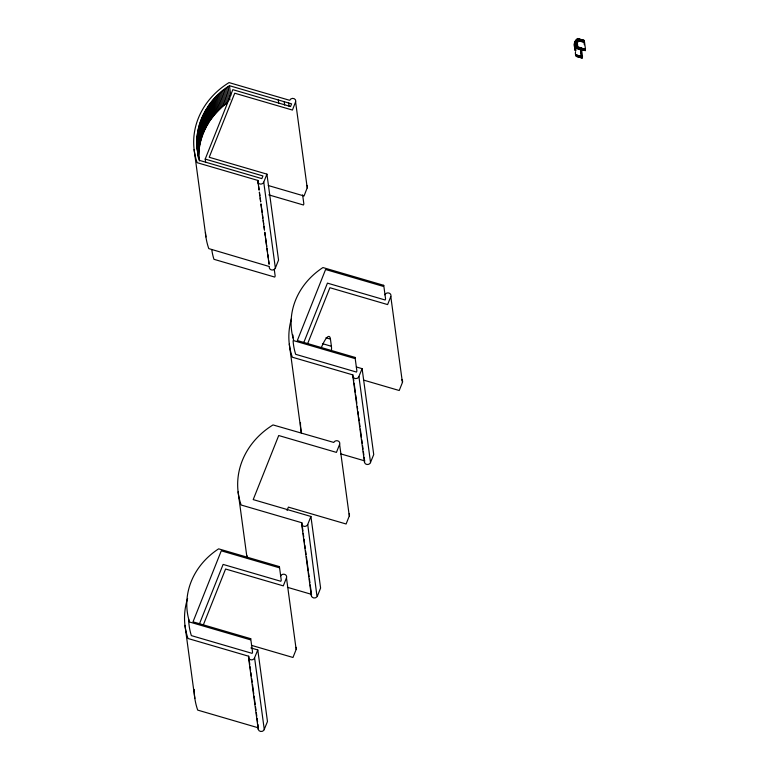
<?xml version="1.0" encoding="UTF-8"?>
<svg xmlns="http://www.w3.org/2000/svg" width="770" height="770" viewBox="0 0 770 770"><rect width="100%" height="100%" fill="white"/><g stroke="black" fill="none" stroke-linecap="round" stroke-linejoin="round"><path stroke-width="1.16" d="M574.632 46.864L574.613 46.681A11.223 9.971 -7.7 0 1 574.584 46.133L574.593 45.767A11.223 9.971 -7.7 0 1 574.641 45.228M205.205 159.082L262.917 175.945L261.848 178.611L199.719 160.458C190.142 132.421 204.83 100.668 229.47 85.701L291.599 103.863L290.54 106.53L232.829 89.666L205.205 159.082L205.648 162.383M198.766 157.715C198.15 136.02 210.056 115.231 227.448 102.737L225.514 88.415M574.805 46.758L574.805 48.722M205.446 232.463A78.761 69.993 -7.7 0 0 208.776 248.604L269.375 266.545A3.147 2.801 -7.7 0 0 271.454 269.904A3.147 2.801 -7.7 0 0 275.362 268.066L278.547 260.058L266.93 174.135L209.219 157.273L234.725 93.199L292.436 110.062L295.796 101.332A3.147 2.801 -7.7 0 0 289.703 100.321L229.037 82.592A78.761 69.993 -7.7 0 0 197.159 162.691L257.825 180.421L258.306 183.943M268.268 185.522L304.054 195.984L307.413 187.254A3.147 2.801 -7.7 0 0 306.806 185.368M574.738 44.679L575.768 42.283A8.2 7.286 -7.7 0 1 576.104 41.821L576.48 41.378A11.223 9.971 -7.7 0 1 576.884 40.964A11.223 9.971 -7.7 0 1 577.327 40.569L577.914 40.136L577.327 40.569A8.2 7.286 -7.7 0 0 576.48 41.378M576.711 46.142L576.316 47.259M259.028 190.046L257.825 180.421M575.565 49.049L575.161 50.166M275.362 268.066L263.744 182.144L266.93 174.135M303.582 343.045L327.433 283.129L385.144 299.992L385.568 298.924L383.73 285.324L322.948 267.556L321.985 268.191A74.671 66.355 -7.7 0 0 293.524 339.705L293.832 340.706L354.614 358.474L355.047 357.405L297.336 340.542L325.594 269.519L383.306 286.392L383.73 285.324M307.48 344.065L329.897 287.72L387.608 304.583L390.804 296.575A3.147 2.801 -7.7 0 0 389.023 293.081A3.147 2.801 -7.7 0 0 384.971 294.641L384.885 294.843M199.266 624.335L223.117 564.42L280.829 581.283L281.252 580.214L279.414 566.614L218.632 548.846L217.669 549.482A74.671 66.355 -7.7 0 0 189.208 620.995L189.516 622.006L250.298 639.764L250.722 638.696L193.01 621.833L221.279 550.819L278.99 567.683L279.414 566.614M203.155 625.356L225.581 569.011L283.293 585.874L286.478 577.866A3.147 2.801 -7.7 0 0 284.698 574.372A3.147 2.801 -7.7 0 0 280.655 575.931L280.559 576.143M287.066 510.443L288.394 507.122L346.105 523.995L349.291 515.977A3.147 2.801 -7.7 0 0 349.176 513.84M352.939 375.134A3.147 2.801 -7.7 0 0 358.55 377.329L362.112 368.657L356.337 366.972M187.601 598.473A78.761 69.993 -7.7 0 0 185.397 628.32L185.666 629.793A78.761 69.993 -7.7 0 0 187.091 635.635L188.015 638.503L248.681 656.232A3.147 2.801 -7.7 0 0 254.225 658.62L257.796 649.947L250.866 647.926M307.731 524.476L310.916 516.468L253.205 499.605L278.711 435.531L336.423 452.394L339.608 444.386A3.147 2.801 -7.7 0 0 337.828 440.883A3.147 2.801 -7.7 0 0 333.785 442.442L273.013 424.925A78.761 69.993 -7.7 0 0 241.145 505.014L301.811 522.743A3.147 2.801 -7.7 0 0 307.355 525.14L307.731 524.476L317.038 596.731A3.147 2.801 -7.7 0 1 311.494 594.344L287.451 587.318M194.213 689.448A78.761 69.993 -7.7 0 0 197.698 710.104L258.364 727.833A3.147 2.801 -7.7 0 0 263.908 730.22L267.469 721.548L257.796 649.947M296.046 647.329A3.147 2.801 -7.7 0 1 296.161 649.466L292.975 657.474L251.424 645.337M317.413 596.076L320.599 588.059L310.916 516.468M340.581 453.828L364.624 460.855A3.147 2.801 -7.7 0 0 370.168 463.251L373.729 454.579L362.112 368.657M402.306 380.351A3.147 2.801 -7.7 0 1 402.421 382.498L399.226 390.506L363.45 380.053M575.999 46.662L578.366 40.714L584.286 42.446L584.497 41.907L585.47 49.068L585.258 49.598L574.497 46.508M581.023 48.269L575.209 46.267L578.077 39.058L584.103 40.521L577.606 38.731A8.2 7.286 -7.7 0 0 574.603 46.277L574.632 46.402M581.119 48.443L581.331 47.904L575.411 46.181L578.174 39.241L584.093 40.964L584.305 40.435L577.693 38.5M581.321 49.472L574.834 47.875M584.305 41.994L578.27 40.531M582.216 56.672L575.825 54.901A8.133 7.228 -7.7 0 1 575.71 54.372M575.151 50.185L574.824 48.905L575.893 49.213M576.345 41.522L576.104 41.821A11.223 9.971 -7.7 0 0 575.768 42.283M576.634 44.362L577.702 44.679M576.788 45.507L577.856 45.825M582.043 48.279L585.19 49.193L581.177 48.202M581.186 49.405L585.383 50.628L581.369 49.636M574.978 50.05L576.047 50.358M576.297 54.94L581.225 56.383M576.489 56.374L582.409 58.106L576.027 56.335A8.133 7.228 -7.7 0 1 575.816 54.362M268.797 194.868L303.428 204.993L303.852 203.925L302.629 194.849M325.941 337.799L330.445 339.118L331.408 346.279A23.629 4.851 -73.7 0 1 331.514 349.734M322.409 343.641L331.408 346.279M353.007 374.942L292.331 357.213A78.761 69.993 -7.7 0 1 289.982 348.502L289.713 347.029A78.761 69.993 -7.7 0 1 291.464 318.636M574.718 47.403L574.757 47.576A8.2 7.286 -7.7 0 1 574.584 46.133M584.055 42.697L584.334 44.747M580.734 49.684L581.697 56.845M580.416 49.713L581.389 56.874M390.804 296.575L402.421 382.498M358.926 376.665L370.543 462.587M355.047 357.405L356.885 371.005L356.462 372.074L295.67 354.315L295.362 353.305A74.671 66.355 -7.7 0 1 293.081 340.725M353.324 377.29L353.796 380.823M354.123 383.181L355.394 392.594M355.711 394.943L356.828 403.182M357.299 406.714L357.617 409.072M357.935 411.421L358.416 414.953M358.733 417.311L359.215 420.844M359.532 423.192L360.004 426.724M360.322 429.083L361.438 437.322M361.756 439.67L362.237 443.202M362.555 445.561L363.026 449.083M363.344 451.441L363.825 454.974M364.143 457.322L364.624 460.855M352.833 376.135L364.48 462.25M295.622 102.054L307.24 187.976M339.608 444.386L349.291 515.977M288.644 102.997L289.087 106.299M284.207 101.698L284.65 104.999M278.288 99.965L278.73 103.276M289.289 344.055L301.099 431.46M274.245 269.202L275.159 276.007L274.736 277.075L213.954 259.307L213.646 258.306A74.671 66.355 -7.7 0 1 211.817 249.971M258.624 186.302L259.105 189.834M259.423 192.182L259.894 195.715M260.212 198.073L260.693 201.605M261.011 203.954L262.127 212.193M262.445 214.551L262.917 218.083M263.234 220.432L263.715 223.964M264.033 226.322L264.514 229.845M264.832 232.203L265.303 235.736M265.621 238.084L266.738 246.323M267.055 248.681L267.536 252.214M267.854 254.562L268.335 258.094M268.653 260.453L269.125 263.985M259.346 192.394L260.616 201.817M260.934 204.166L264.437 230.057M264.755 232.415L269.048 264.197M301.811 522.743L302.928 530.963M303.245 533.312L303.717 536.834M304.034 539.173L304.516 542.696M304.824 545.044L305.305 548.567M305.623 550.916L306.094 554.438M306.412 556.787L308.318 570.868M308.635 573.217L309.117 576.74M309.434 579.088L309.906 582.601M310.223 584.95L311.494 594.344M301.638 523.947L311.35 595.739M229.47 85.701L230.759 95.653M228.103 86.606L229.883 99.821M226.794 87.501L228.584 100.716M224.253 89.359L226.188 103.68M223.021 90.331L224.956 104.643M221.798 91.312L223.743 105.634M286.478 577.866L296.161 649.466M220.615 92.323L222.549 106.645M219.44 93.362L221.375 107.675M218.305 94.412L220.239 108.734M217.178 95.49L219.113 109.802M216.091 96.587L218.026 110.899M215.023 97.694L216.957 112.016M213.983 98.83L215.918 113.151M212.963 99.984L214.897 114.307M211.981 101.159L213.916 115.481M211.019 102.352L212.953 116.665M210.085 103.555L212.019 117.877M209.19 104.778L211.124 119.1M208.314 106.019L210.249 120.341M207.467 107.28L209.401 121.593M206.658 108.551L208.593 122.863M205.869 109.831L207.804 124.153M205.118 111.13L207.053 125.452M204.397 112.439L206.331 126.761M203.703 113.767L205.638 128.09M203.039 115.105L204.984 129.427M202.414 116.453L204.348 130.775M201.817 117.81L203.752 132.132M201.259 119.186L203.193 133.499M200.729 120.563L202.664 134.885M200.229 121.949L202.163 136.271M199.767 123.344L201.702 137.666M199.334 124.75L201.268 139.072M198.93 126.165L200.874 140.477M198.573 127.579L200.508 141.901M198.237 129.004L200.181 143.316M197.948 130.428L199.882 144.75M197.678 131.863L199.623 146.184M197.457 133.297L199.392 147.619M197.264 134.74L199.199 149.053M197.101 136.174L199.045 150.497M196.976 137.618L198.92 151.94M196.889 139.062L198.824 153.384M196.841 140.506L198.776 154.828M196.822 141.959L198.756 156.272M198.881 157.638L199.324 160.94M196.831 143.393L198.824 158.437M196.879 144.837L198.602 158.399M197.082 147.715L198.573 158.736M194.107 149.534L205.927 236.939M238.094 491.857L246.987 557.586M254.6 657.965L264.283 729.556M250.722 638.696L252.56 652.296L252.136 653.364L191.355 635.606L191.047 634.605A74.671 66.355 -7.7 0 1 188.631 619.167M248.681 656.232L249.798 664.443M250.115 666.791L250.587 670.314M250.905 672.662L251.386 676.185M251.703 678.534L252.175 682.056M252.493 684.405L253.763 693.789M254.081 696.138L255.188 704.357M255.505 706.706L255.986 710.219M256.304 712.568L256.776 716.09M257.093 718.439L257.575 721.962M257.892 724.31L258.364 727.833M248.508 657.426L258.219 729.229M184.973 625.346L194.849 698.438M247.353 557.47A78.761 69.993 -7.7 0 1 247.334 555.969M263.744 182.144A3.147 2.801 -7.7 0 1 259.846 183.982A3.147 2.801 -7.7 0 1 257.757 180.632M292.956 337.876A74.671 66.355 -7.7 0 1 292.956 335.027M401.574 379.494A3.147 2.801 -7.7 0 1 402.056 379.976M301.33 432.942A78.761 69.993 -7.7 0 1 300.464 422.48M321.369 347.539A23.629 4.851 -73.7 0 1 330.445 339.118M575.594 51.638A8.354 7.431 -7.7 0 0 575.662 55.132L582.284 57.076L582.495 56.547L581.523 49.386L581.312 49.915L574.699 47.981A8.354 7.431 -7.7 0 1 577.875 39.982M574.593 45.767A8.2 7.286 -7.7 0 1 575.565 42.61M574.497 46.498A8.354 7.431 -7.7 0 1 577.673 38.51"/></g></svg>
